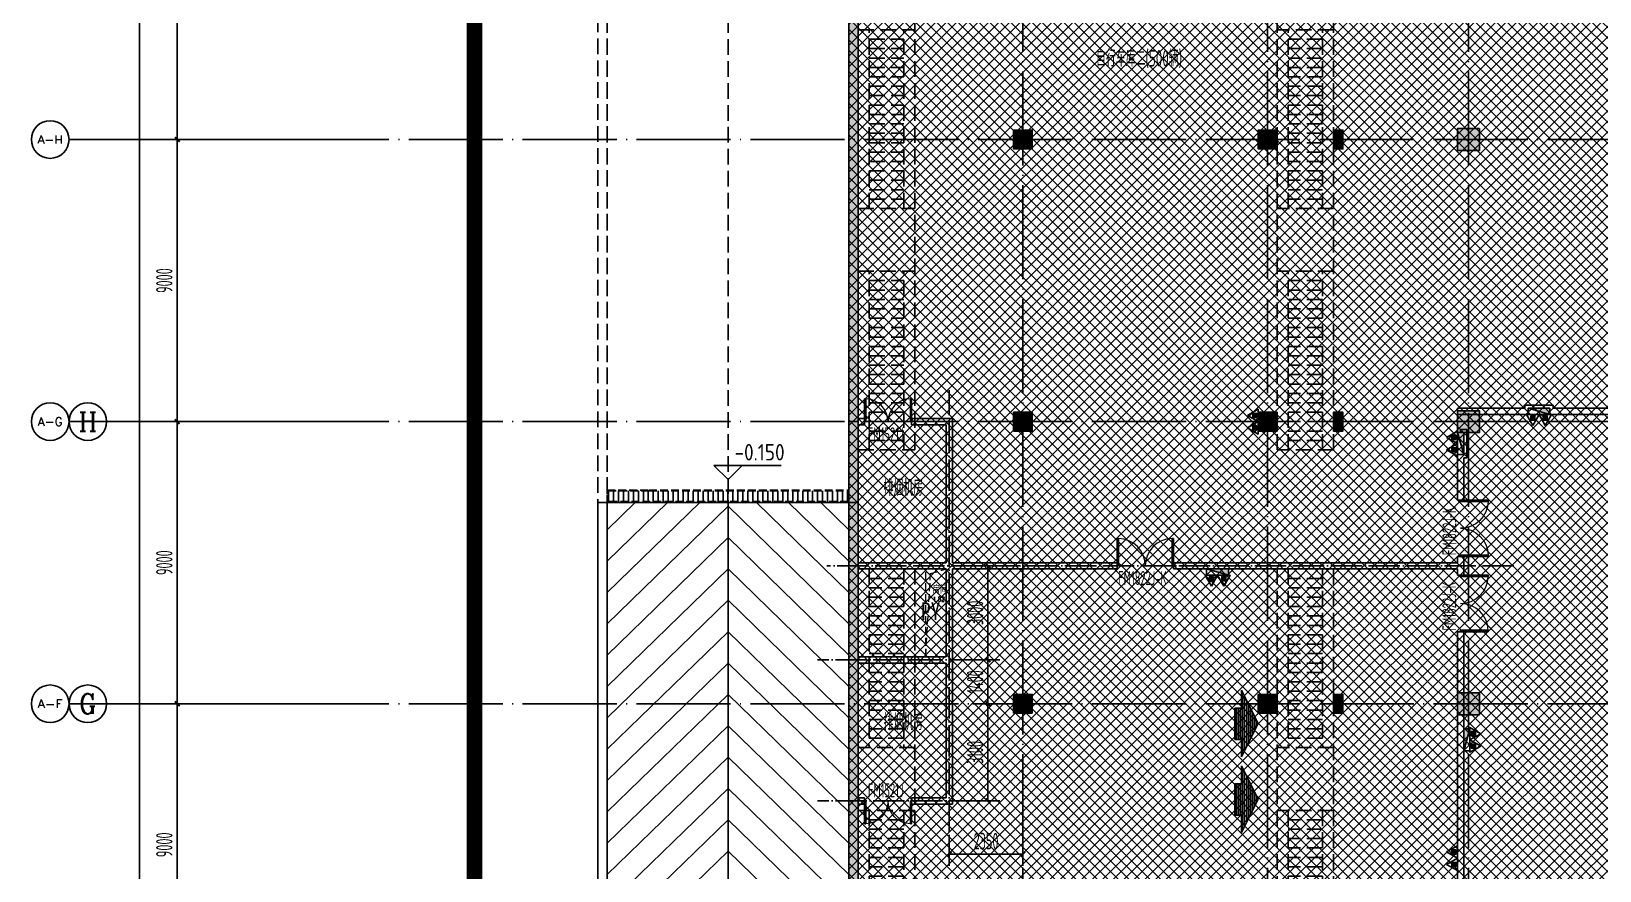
# Model space of a CAD drawing. Extents: x -473190 to 2138458, y -81875 to 2633646.
# Drawn here: x -103606 to -53614, y -3513 to 23262 of the extents above; entities that cross this region are included whole.
import ezdxf
from ezdxf.enums import TextEntityAlignment as Align

# ---------------------------------------------------------------- set-up
doc = ezdxf.new("R2010")
doc.units = 0
doc.header["$LTSCALE"] = 1000
for name, pattern in [('ACAD_ISO05W100', [34, 24, -3, 0.5, -3, 0.5, -3]), ('DASH', [0.35, 0.25, -0.1]), ('DOTE', [2.42, 2, -0.2, 0.02, -0.2])]:
    doc.linetypes.add(name, pattern=pattern)
for name, color, linetype in [('03小品', 2, 'Continuous'), ('A-COLUMN', 2, 'Continuous'), ('A-REDLINE', 1, 'ACAD_ISO05W100'), ('A-ROOM_NAME', 23, 'Continuous'), ('A-SPACE_SHAR', 4, 'Continuous'), ('A-STAIR', 3, 'Continuous'), ('A-WALL', 2, 'Continuous'), ('A-WINDOW', 4, 'Continuous'), ('AXIS', 3, 'Continuous'), ('AXIS_TEXT', 7, 'Continuous'), ('DIM_ELEV', 3, 'Continuous'), ('DIM_SYMB', 3, 'Continuous'), ('DOOR_FIRE', 4, 'Continuous'), ('DOOR_FIRE_TEXT', 7, 'Continuous'), ('DOTE', 1, 'DOTE'), ('PUB_DIM', 3, 'Continuous'), ('PUB_HATCH', 8, 'Continuous'), ('PUB_TEXT', 7, 'Continuous'), ('SPACE', 7, 'Continuous'), ('W-EQUIP_消火栓', 7, 'Continuous'), ('W-EQUIP_灭火器', 7, 'Continuous'), ('索引线', 252, 'Continuous'), ('雨棚投影', 147, 'Continuous')]:
    doc.layers.add(name, color=color, linetype=linetype)
doc.layers.add('HOLE', color=52, linetype='Continuous', lineweight=15)
doc.styles.add('8B2_01', font='simhei.ttf', dxfattribs={"width": 0.8})
doc.styles.add('8B2_02', font='tssdeng.shx', dxfattribs={"width": 0.6, "bigfont": 'TSSDCHN.shx'})
doc.styles.add('_TCH_AXIS', font='COMPLEX', dxfattribs={"bigfont": 'GBCBIG'})
doc.styles.add('_TCH_DIM_T3', font='tssdeng.shx', dxfattribs={"width": 0.564706, "bigfont": '@@@tssdchn.shx'})
doc.styles.add('_TCH_SPACE', font='SIMPLEX', dxfattribs={"height": 5, "bigfont": 'GBCBIG'})
doc.styles.add('_TCH_WINDOW', font='tssdeng.shx', dxfattribs={"width": 0.8, "height": 3.5, "bigfont": 'tssdchn.shx'})
doc.styles.add('COMPLEX', font='COMPLEX.shx', dxfattribs={"width": 0.65})
doc.styles.get("Standard").update_dxf_attribs({"font": 'gbenor.shx', "bigfont": 'gbcbig.shx'})
doc.dimstyles.new('_TCH_ARCH&&150', dxfattribs={"dimtxt": 525, "dimasz": 150, "dimexe": 375, "dimexo": 450, "dimgap": 150, "dimtad": 1, "dimdec": 0, "dimzin": 0, "dimdsep": 46, "dimtxsty": '_TCH_DIM_T3', "dimblk": 'ARCHTICK', "dimcen": 0.09, "dimclrt": 7, "dimazin": 2, "dimtfac": 1, "dimtdec": 0, "dimtix": 1, "dimtmove": 2, "dimatfit": 3, "dimfxl": 0, "dimtolj": 1, "dimtzin": 0, "dimarcsym": 0})

# ---------------------------------------------------------------- blocks, each defined once
blk = doc.blocks.new('坡道')
at = {"layer": '雨棚投影', "linetype": 'DASH', "lineweight": -3, "ltscale": 2}
for p, q in [((-153487, -490001), (-153487, -497701)), ((-138368, -493850), (-175993, -493851))]:
    blk.add_line(p, q, dxfattribs=at)
for points in [[(-138368, -490000), (-175993, -490001), (-175993, -497701), (-138368, -497700)], [(-138368, -498000), (-138368, -497701), (-175993, -497701), (-175993, -498000)]]:
    blk.add_lwpolyline(points, close=True, dxfattribs=at)
blk = doc.blocks.new('自行车坡道')
at = {"layer": 'A-STAIR'}
for p, q in [((-72448, -339871), (-67495, -339871)), ((-67495, -341671), (-67495, -339871)), ((-72119, -340221), (-67495, -340221)), ((-71995, -340353), (-71995, -340221)), ((-71695, -340638), (-71695, -340221)), ((-71395, -340993), (-71395, -340221)), ((-71095, -341321), (-71095, -340221)), ((-70795, -341321), (-70795, -340221)), ((-70495, -341321), (-70495, -340221)), ((-70195, -341321), (-70195, -340221)), ((-69895, -341321), (-69895, -340221)), ((-69595, -341321), (-69595, -340221)), ((-69295, -341321), (-69295, -340221)), ((-68995, -341321), (-68995, -340221)), ((-68695, -341321), (-68695, -340221)), ((-68395, -341321), (-68395, -340221)), ((-68095, -341321), (-68095, -340221)), ((-67795, -341321), (-67795, -340221)), ((-71095, -341321), (-67495, -341321)), ((-70759, -341671), (-67495, -341671))]:
    blk.add_line(p, q, dxfattribs=at)
at = {"layer": 'DIM_SYMB'}
blk.add_lwpolyline([(-72776, -339521), (-71718, -340648), (-71513, -340560), (-71768, -340902), (-71564, -340812), (-70507, -341939)], dxfattribs=at)
at = {"layer": '雨棚投影', "color": 252, "linetype": 'DASH', "lineweight": -3, "ltscale": 2}
for p, q in [((-96295, -339871), (-72448, -339871)), ((-96295, -341671), (-96295, -339871)), ((-90595, -341671), (-90595, -339871)), ((-88595, -341671), (-88595, -339871)), ((-82895, -341671), (-82895, -339871)), ((-80895, -341671), (-80895, -339871)), ((-75195, -341671), (-75195, -339871)), ((-73195, -341671), (-73195, -339871)), ((-96295, -340221), (-90595, -340221)), ((-95995, -341321), (-95995, -340221)), ((-95695, -341321), (-95695, -340221)), ((-95395, -341321), (-95395, -340221)), ((-95095, -341321), (-95095, -340221)), ((-94795, -341321), (-94795, -340221)), ((-94495, -341321), (-94495, -340221)), ((-94195, -341321), (-94195, -340221)), ((-93895, -341321), (-93895, -340221)), ((-93595, -341321), (-93595, -340221)), ((-93295, -341321), (-93295, -340221)), ((-92995, -341321), (-92995, -340221)), ((-92695, -341321), (-92695, -340221)), ((-92395, -341321), (-92395, -340221)), ((-92095, -341321), (-92095, -340221)), ((-91795, -341321), (-91795, -340221)), ((-91495, -341321), (-91495, -340221)), ((-91195, -341321), (-91195, -340221)), ((-90895, -341321), (-90895, -340221)), ((-88595, -340221), (-82895, -340221)), ((-88295, -341321), (-88295, -340221)), ((-87995, -341321), (-87995, -340221)), ((-87695, -341321), (-87695, -340221)), ((-87395, -341321), (-87395, -340221)), ((-87095, -341321), (-87095, -340221)), ((-86795, -341321), (-86795, -340221)), ((-86495, -341321), (-86495, -340221)), ((-86195, -341321), (-86195, -340221)), ((-85895, -341321), (-85895, -340221)), ((-85595, -341321), (-85595, -340221)), ((-85295, -341321), (-85295, -340221)), ((-84995, -341321), (-84995, -340221)), ((-84695, -341321), (-84695, -340221)), ((-84395, -341321), (-84395, -340221)), ((-84095, -341321), (-84095, -340221)), ((-83795, -341321), (-83795, -340221)), ((-83495, -341321), (-83495, -340221)), ((-83195, -341321), (-83195, -340221)), ((-80895, -340221), (-75195, -340221)), ((-80595, -341321), (-80595, -340221)), ((-80295, -341321), (-80295, -340221)), ((-79995, -341321), (-79995, -340221)), ((-79695, -341321), (-79695, -340221)), ((-79395, -341321), (-79395, -340221)), ((-79095, -341321), (-79095, -340221)), ((-78795, -341321), (-78795, -340221)), ((-78495, -341321), (-78495, -340221)), ((-78195, -341321), (-78195, -340221)), ((-77895, -341321), (-77895, -340221)), ((-77595, -341321), (-77595, -340221)), ((-77295, -341321), (-77295, -340221)), ((-76995, -341321), (-76995, -340221)), ((-76695, -341321), (-76695, -340221)), ((-76395, -341321), (-76395, -340221)), ((-76095, -341321), (-76095, -340221)), ((-75795, -341321), (-75795, -340221)), ((-75495, -341321), (-75495, -340221)), ((-73195, -340221), (-72119, -340221)), ((-72895, -341321), (-72895, -340221)), ((-72595, -341321), (-72595, -340221)), ((-72295, -341321), (-72295, -340221)), ((-71995, -341321), (-71995, -340353)), ((-71695, -341321), (-71695, -340869)), ((-96295, -341321), (-90595, -341321)), ((-88595, -341321), (-82895, -341321)), ((-80895, -341321), (-75195, -341321)), ((-73195, -341321), (-71095, -341321)), ((-71395, -341321), (-71395, -340993)), ((-96295, -341671), (-70759, -341671))]:
    blk.add_line(p, q, dxfattribs=at)
blk = doc.blocks.new('A$C145B3C7C')
h = blk.add_hatch()
h.set_pattern_fill('ANSI31', color=5, scale=40.96, angle=225, style=0)
h.set_pattern_definition([(270, (94758.614, 161679.747), (65.024, -2e-14), [])])
h.paths.add_polyline_path([(18106, -160297), (18316, -160297), (18316, -160846), (18849, -159788), (18316, -158722), (18316, -159294), (18106, -159294)])
h = blk.add_hatch()
h.set_pattern_fill('ANSI31', color=5, scale=40.96, angle=225, style=0)
h.set_pattern_definition([(270, (94758.614, 163769.7), (65.024, -2e-14), [])])
h.paths.add_polyline_path([(18106, -162709), (18316, -162709), (18316, -163258), (18849, -162200), (18316, -161134), (18316, -161706), (18106, -161706)])
at = {"color": 2}
for p, q in [((18316, -158722), (18316, -159294)), ((18849, -159788), (18316, -158722)), ((18106, -159294), (18106, -160297)), ((18316, -159294), (18106, -159294)), ((18316, -160846), (18849, -159788)), ((18106, -160297), (18316, -160297)), ((18316, -160297), (18316, -160846)), ((18316, -161134), (18316, -161706)), ((18849, -162200), (18316, -161134)), ((18316, -161706), (18106, -161706)), ((18106, -161706), (18106, -162709)), ((18316, -163258), (18849, -162200)), ((18106, -162709), (18316, -162709)), ((18316, -162709), (18316, -163258))]:
    blk.add_line(p, q, dxfattribs=at)
blk = doc.blocks.new('_AXISO')
blk.add_circle((0, 0), 0.5)
at = {"layer": 'AXIS_TEXT', "style": 'COMPLEX', "width": 1.041667}
blk.add_attdef('A', text='', height=0.56, dxfattribs=at).set_placement((-0.25, -0.28), (0.25, -0.28), align=Align.FIT)
blk = doc.blocks.new('_ArchTick')
at = {"color": 0, "linetype": 'ByBlock', "const_width": 0.4}
blk.add_lwpolyline([(-0.5, -0.5), (0.5, 0.5)], dxfattribs=at)
blk = doc.blocks.new('*D5322')
at = {"layer": 'AXIS', "color": 0, "lineweight": -2, "transparency": 16777216}
for p, q in [((-298298, -3257), (-303173, -3257)), ((-302798, -204257), (-302798, -3257)), ((-298298, -204257), (-303173, -204257))]:
    blk.add_line(p, q, dxfattribs=at)
at = {"layer": 'Defpoints', "color": 0, "transparency": 16777216}
for p in [(-302798, -3257), (-297848, -3257), (-297848, -204257)]:
    blk.add_point(p, dxfattribs=at)
at = {"layer": 'AXIS', "color": 0, "lineweight": -2, "transparency": 16777216, "xscale": 150, "yscale": 150, "zscale": 150}
for p, rotation in [((-302798, -3257), 90), ((-302798, -204257), 270)]:
    blk.add_blockref('_ArchTick', p, dxfattribs=dict(at, rotation=rotation))
at = {"layer": 'AXIS', "color": 7, "transparency": 16777216, "insert": (-303211, -103757), "char_height": 525, "attachment_point": 5, "rotation": 90, "style": '_TCH_DIM_T3'}
blk.add_mtext('\\A1;201000', dxfattribs=at)
blk = doc.blocks.new('*D5328')
at = {"layer": 'AXIS', "color": 0, "lineweight": -2, "transparency": 16777216}
for p, q in [((-298298, -156257), (-301973, -156257)), ((-301598, -165257), (-301598, -156257)), ((-298298, -165257), (-301973, -165257))]:
    blk.add_line(p, q, dxfattribs=at)
at = {"layer": 'Defpoints', "color": 0, "transparency": 16777216}
for p in [(-301598, -156257), (-297848, -156257), (-297848, -165257)]:
    blk.add_point(p, dxfattribs=at)
at = {"layer": 'AXIS', "color": 0, "lineweight": -2, "transparency": 16777216, "xscale": 150, "yscale": 150, "zscale": 150}
for p, rotation in [((-301598, -156257), 90), ((-301598, -165257), 270)]:
    blk.add_blockref('_ArchTick', p, dxfattribs=dict(at, rotation=rotation))
at = {"layer": 'AXIS', "color": 7, "transparency": 16777216, "insert": (-302011, -160757), "char_height": 525, "attachment_point": 5, "rotation": 90, "style": '_TCH_DIM_T3'}
blk.add_mtext('\\A1;9000', dxfattribs=at)
blk = doc.blocks.new('*D5329')
at = {"layer": 'AXIS', "color": 0, "lineweight": -2, "transparency": 16777216}
for p, q in [((-298298, -147257), (-301973, -147257)), ((-301598, -156257), (-301598, -147257)), ((-298298, -156257), (-301973, -156257))]:
    blk.add_line(p, q, dxfattribs=at)
at = {"layer": 'Defpoints', "color": 0, "transparency": 16777216}
for p in [(-301598, -147257), (-297848, -147257), (-297848, -156257)]:
    blk.add_point(p, dxfattribs=at)
at = {"layer": 'AXIS', "color": 0, "lineweight": -2, "transparency": 16777216, "xscale": 150, "yscale": 150, "zscale": 150}
for p, rotation in [((-301598, -147257), 90), ((-301598, -156257), 270)]:
    blk.add_blockref('_ArchTick', p, dxfattribs=dict(at, rotation=rotation))
at = {"layer": 'AXIS', "color": 7, "transparency": 16777216, "insert": (-302011, -151757), "char_height": 525, "attachment_point": 5, "rotation": 90, "style": '_TCH_DIM_T3'}
blk.add_mtext('\\A1;9000', dxfattribs=at)
blk = doc.blocks.new('*D5330')
at = {"layer": 'AXIS', "color": 0, "lineweight": -2, "transparency": 16777216}
for p, q in [((-298298, -138257), (-301973, -138257)), ((-301598, -147257), (-301598, -138257)), ((-298298, -147257), (-301973, -147257))]:
    blk.add_line(p, q, dxfattribs=at)
at = {"layer": 'Defpoints', "color": 0, "transparency": 16777216}
for p in [(-301598, -138257), (-297848, -138257), (-297848, -147257)]:
    blk.add_point(p, dxfattribs=at)
at = {"layer": 'AXIS', "color": 0, "lineweight": -2, "transparency": 16777216, "xscale": 150, "yscale": 150, "zscale": 150}
for p, rotation in [((-301598, -138257), 90), ((-301598, -147257), 270)]:
    blk.add_blockref('_ArchTick', p, dxfattribs=dict(at, rotation=rotation))
at = {"layer": 'AXIS', "color": 7, "transparency": 16777216, "insert": (-302011, -142757), "char_height": 525, "attachment_point": 5, "rotation": 90, "style": '_TCH_DIM_T3'}
blk.add_mtext('\\A1;9000', dxfattribs=at)
blk = doc.blocks.new('*D5331')
at = {"layer": 'AXIS', "color": 0, "lineweight": -2, "transparency": 16777216}
for p, q in [((-298298, -129257), (-301973, -129257)), ((-301598, -138257), (-301598, -129257)), ((-298298, -138257), (-301973, -138257))]:
    blk.add_line(p, q, dxfattribs=at)
at = {"layer": 'Defpoints', "color": 0, "transparency": 16777216}
for p in [(-301598, -129257), (-297848, -129257), (-297848, -138257)]:
    blk.add_point(p, dxfattribs=at)
at = {"layer": 'AXIS', "color": 0, "lineweight": -2, "transparency": 16777216, "xscale": 150, "yscale": 150, "zscale": 150}
for p, rotation in [((-301598, -129257), 90), ((-301598, -138257), 270)]:
    blk.add_blockref('_ArchTick', p, dxfattribs=dict(at, rotation=rotation))
at = {"layer": 'AXIS', "color": 7, "transparency": 16777216, "insert": (-302011, -133757), "char_height": 525, "attachment_point": 5, "rotation": 90, "style": '_TCH_DIM_T3'}
blk.add_mtext('\\A1;9000', dxfattribs=at)
blk = doc.blocks.new('*D5409')
at = {"layer": 'AXIS', "color": 0, "lineweight": -2, "transparency": 16777216}
for p, q in [((-298298, 4193), (-303173, 4193)), ((-302798, -204257), (-302798, 4193)), ((-298298, -204257), (-303173, -204257))]:
    blk.add_line(p, q, dxfattribs=at)
at = {"layer": 'Defpoints', "color": 0, "transparency": 16777216}
for p in [(-302798, 4193), (-297848, 4193), (-297848, -204257)]:
    blk.add_point(p, dxfattribs=at)
at = {"layer": 'AXIS', "color": 0, "lineweight": -2, "transparency": 16777216, "xscale": 150, "yscale": 150, "zscale": 150}
for p, rotation in [((-302798, 4193), 90), ((-302798, -204257), 270)]:
    blk.add_blockref('_ArchTick', p, dxfattribs=dict(at, rotation=rotation))
at = {"layer": 'AXIS', "color": 7, "transparency": 16777216, "insert": (-303211, -100032), "char_height": 525, "attachment_point": 5, "rotation": 90, "style": '_TCH_DIM_T3'}
blk.add_mtext('\\A1;208450', dxfattribs=at)
blk = doc.blocks.new('*D5415')
at = {"layer": 'AXIS', "color": 0, "lineweight": -2, "transparency": 16777216}
for p, q in [((-298298, -156257), (-301973, -156257)), ((-301598, -165257), (-301598, -156257)), ((-298298, -165257), (-301973, -165257))]:
    blk.add_line(p, q, dxfattribs=at)
at = {"layer": 'Defpoints', "color": 0, "transparency": 16777216}
for p in [(-301598, -156257), (-297848, -156257), (-297848, -165257)]:
    blk.add_point(p, dxfattribs=at)
at = {"layer": 'AXIS', "color": 0, "lineweight": -2, "transparency": 16777216, "xscale": 150, "yscale": 150, "zscale": 150}
for p, rotation in [((-301598, -156257), 90), ((-301598, -165257), 270)]:
    blk.add_blockref('_ArchTick', p, dxfattribs=dict(at, rotation=rotation))
at = {"layer": 'AXIS', "color": 7, "transparency": 16777216, "insert": (-302011, -160757), "char_height": 525, "attachment_point": 5, "rotation": 90, "style": '_TCH_DIM_T3'}
blk.add_mtext('\\A1;9000', dxfattribs=at)
blk = doc.blocks.new('*D5416')
at = {"layer": 'AXIS', "color": 0, "lineweight": -2, "transparency": 16777216}
for p, q in [((-298298, -147257), (-301973, -147257)), ((-301598, -156257), (-301598, -147257)), ((-298298, -156257), (-301973, -156257))]:
    blk.add_line(p, q, dxfattribs=at)
at = {"layer": 'Defpoints', "color": 0, "transparency": 16777216}
for p in [(-301598, -147257), (-297848, -147257), (-297848, -156257)]:
    blk.add_point(p, dxfattribs=at)
at = {"layer": 'AXIS', "color": 0, "lineweight": -2, "transparency": 16777216, "xscale": 150, "yscale": 150, "zscale": 150}
for p, rotation in [((-301598, -147257), 90), ((-301598, -156257), 270)]:
    blk.add_blockref('_ArchTick', p, dxfattribs=dict(at, rotation=rotation))
at = {"layer": 'AXIS', "color": 7, "transparency": 16777216, "insert": (-302011, -151757), "char_height": 525, "attachment_point": 5, "rotation": 90, "style": '_TCH_DIM_T3'}
blk.add_mtext('\\A1;9000', dxfattribs=at)
blk = doc.blocks.new('*D5417')
at = {"layer": 'AXIS', "color": 0, "lineweight": -2, "transparency": 16777216}
for p, q in [((-298298, -138257), (-301973, -138257)), ((-301598, -147257), (-301598, -138257)), ((-298298, -147257), (-301973, -147257))]:
    blk.add_line(p, q, dxfattribs=at)
at = {"layer": 'Defpoints', "color": 0, "transparency": 16777216}
for p in [(-301598, -138257), (-297848, -138257), (-297848, -147257)]:
    blk.add_point(p, dxfattribs=at)
at = {"layer": 'AXIS', "color": 0, "lineweight": -2, "transparency": 16777216, "xscale": 150, "yscale": 150, "zscale": 150}
for p, rotation in [((-301598, -138257), 90), ((-301598, -147257), 270)]:
    blk.add_blockref('_ArchTick', p, dxfattribs=dict(at, rotation=rotation))
at = {"layer": 'AXIS', "color": 7, "transparency": 16777216, "insert": (-302011, -142757), "char_height": 525, "attachment_point": 5, "rotation": 90, "style": '_TCH_DIM_T3'}
blk.add_mtext('\\A1;9000', dxfattribs=at)
blk = doc.blocks.new('*D5418')
at = {"layer": 'AXIS', "color": 0, "lineweight": -2, "transparency": 16777216}
for p, q in [((-298298, -129257), (-301973, -129257)), ((-301598, -138257), (-301598, -129257)), ((-298298, -138257), (-301973, -138257))]:
    blk.add_line(p, q, dxfattribs=at)
at = {"layer": 'Defpoints', "color": 0, "transparency": 16777216}
for p in [(-301598, -129257), (-297848, -129257), (-297848, -138257)]:
    blk.add_point(p, dxfattribs=at)
at = {"layer": 'AXIS', "color": 0, "lineweight": -2, "transparency": 16777216, "xscale": 150, "yscale": 150, "zscale": 150}
for p, rotation in [((-301598, -129257), 90), ((-301598, -138257), 270)]:
    blk.add_blockref('_ArchTick', p, dxfattribs=dict(at, rotation=rotation))
at = {"layer": 'AXIS', "color": 7, "transparency": 16777216, "insert": (-302011, -133757), "char_height": 525, "attachment_point": 5, "rotation": 90, "style": '_TCH_DIM_T3'}
blk.add_mtext('\\A1;9000', dxfattribs=at)
blk = doc.blocks.new('A$C75877A84')
at = {"layer": 'PUB_DIM'}
for points in [[(-264740, -137957), (-264440, -137957), (-264440, -138557), (-264740, -138557)], [(-264740, -146957), (-264440, -146957), (-264440, -147557), (-264740, -147557)], [(-264740, -155957), (-264440, -155957), (-264440, -156557), (-264740, -156557)]]:
    blk.add_lwpolyline(points, close=True, dxfattribs=at)
blk = doc.blocks.new('*D5482')
at = {"layer": 'Defpoints', "color": 0, "transparency": 16777216}
for p in [(-19023, -134900), (-18089, -134900), (-19023, -137900)]:
    blk.add_point(p, dxfattribs=at)
at = {"layer": 'PUB_DIM', "color": 0, "lineweight": -2, "transparency": 16777216}
for p, q in [((-18573, -134900), (-17714, -134900)), ((-18089, -137900), (-18089, -134900)), ((-18573, -137900), (-17714, -137900))]:
    blk.add_line(p, q, dxfattribs=at)
at = {"layer": 'PUB_DIM', "color": 0, "lineweight": -2, "transparency": 16777216, "xscale": 150, "yscale": 150, "zscale": 150}
for p, rotation in [((-18089, -134900), 90), ((-18089, -137900), 270)]:
    blk.add_blockref('_ArchTick', p, dxfattribs=dict(at, rotation=rotation))
at = {"layer": 'PUB_DIM', "color": 7, "transparency": 16777216, "insert": (-18501, -136400), "char_height": 525, "attachment_point": 5, "rotation": 90, "style": '_TCH_DIM_T3'}
blk.add_mtext('\\A1;3000', dxfattribs=at)
blk = doc.blocks.new('*D5483')
at = {"layer": 'Defpoints', "color": 0, "transparency": 16777216}
for p in [(-19023, -137900), (-18089, -137900), (-19023, -139300)]:
    blk.add_point(p, dxfattribs=at)
at = {"layer": 'PUB_DIM', "color": 0, "lineweight": -2, "transparency": 16777216}
for p, q in [((-18573, -137900), (-17714, -137900)), ((-18089, -139300), (-18089, -137900)), ((-18573, -139300), (-17714, -139300))]:
    blk.add_line(p, q, dxfattribs=at)
at = {"layer": 'PUB_DIM', "color": 0, "lineweight": -2, "transparency": 16777216, "xscale": 150, "yscale": 150, "zscale": 150}
for p, rotation in [((-18089, -137900), 90), ((-18089, -139300), 270)]:
    blk.add_blockref('_ArchTick', p, dxfattribs=dict(at, rotation=rotation))
at = {"layer": 'PUB_DIM', "color": 7, "transparency": 16777216, "insert": (-18501, -138600), "char_height": 525, "attachment_point": 5, "rotation": 90, "style": '_TCH_DIM_T3'}
blk.add_mtext('\\A1;1400', dxfattribs=at)
blk = doc.blocks.new('*D5484')
at = {"layer": 'Defpoints', "color": 0, "transparency": 16777216}
for p in [(-19023, -139300), (-18089, -139300), (-19023, -142400)]:
    blk.add_point(p, dxfattribs=at)
at = {"layer": 'PUB_DIM', "color": 0, "lineweight": -2, "transparency": 16777216}
for p, q in [((-18573, -139300), (-17714, -139300)), ((-18089, -142400), (-18089, -139300)), ((-18573, -142400), (-17714, -142400))]:
    blk.add_line(p, q, dxfattribs=at)
at = {"layer": 'PUB_DIM', "color": 0, "lineweight": -2, "transparency": 16777216, "xscale": 150, "yscale": 150, "zscale": 150}
for p, rotation in [((-18089, -139300), 90), ((-18089, -142400), 270)]:
    blk.add_blockref('_ArchTick', p, dxfattribs=dict(at, rotation=rotation))
at = {"layer": 'PUB_DIM', "color": 7, "transparency": 16777216, "insert": (-18501, -140850), "char_height": 525, "attachment_point": 5, "rotation": 90, "style": '_TCH_DIM_T3'}
blk.add_mtext('\\A1;3100', dxfattribs=at)
blk = doc.blocks.new('*D5485')
at = {"layer": 'Defpoints', "color": 0, "transparency": 16777216}
for p in [(-19325, -143028), (-16975, -143028), (-16975, -144093)]:
    blk.add_point(p, dxfattribs=at)
at = {"layer": 'PUB_DIM', "color": 0, "lineweight": -2, "transparency": 16777216}
for p, q in [((-19325, -143478), (-19325, -144468)), ((-16975, -143478), (-16975, -144468)), ((-19325, -144093), (-16975, -144093))]:
    blk.add_line(p, q, dxfattribs=at)
at = {"layer": 'PUB_DIM', "color": 0, "lineweight": -2, "transparency": 16777216, "xscale": 150, "yscale": 150, "zscale": 150, "rotation": 180}
blk.add_blockref('_ArchTick', (-19325, -144093), dxfattribs=at)
at = {"layer": 'PUB_DIM', "color": 0, "lineweight": -2, "transparency": 16777216, "xscale": 150, "yscale": 150, "zscale": 150}
blk.add_blockref('_ArchTick', (-16975, -144093), dxfattribs=at)
at = {"layer": 'PUB_DIM', "color": 7, "transparency": 16777216, "insert": (-18150, -143681), "char_height": 525, "attachment_point": 5, "style": '_TCH_DIM_T3'}
blk.add_mtext('\\A1;2350', dxfattribs=at)
blk = doc.blocks.new('A$C24876B27')
at = {"layer": 'A-SPACE_SHAR'}
for p, q in [((0.412, 17.195), (-7.112, 4.081)), ((0.672, 17.045), (-6.852, 3.931)), ((7.611, 13.064), (0.412, 17.195)), ((-3.513, 2.015), (4.011, 15.129)), ((7.351, 13.213), (-0.173, 0.1)), ((7.611, 13.064), (0.087, -0.05)), ((-7.112, 4.081), (0.087, -0.05))]:
    blk.add_line(p, q, dxfattribs=at)
for points in [[(0.239, 16.292), (1.446, 16.601)], [(-0.258, 15.424), (2.336, 16.09)], [(-0.756, 14.557), (3.227, 15.579)], [(-1.254, 13.689), (3.952, 15.026), (5.425, 9.858)], [(4.796, 14.679), (5.923, 10.725)], [(-1.751, 12.822), (3.454, 14.159), (4.927, 8.99)], [(5.686, 14.168), (6.42, 11.592)], [(6.577, 13.657), (6.918, 12.46)], [(-2.249, 11.955), (2.957, 13.291), (4.43, 8.123)], [(-2.747, 11.087), (2.459, 12.424), (3.932, 7.255)], [(-3.244, 10.22), (1.961, 11.557), (3.435, 6.388)], [(-3.742, 9.353), (1.464, 10.689), (2.937, 5.521)], [(-4.24, 8.485), (0.966, 9.822), (2.439, 4.653)], [(-4.737, 7.618), (0.468, 8.955), (1.942, 3.786)], [(-5.235, 6.75), (-0.029, 8.087), (1.444, 2.918)], [(-5.733, 5.883), (-0.527, 7.22), (0.946, 2.051)], [(-6.23, 5.016), (-1.025, 6.352), (0.449, 1.184)], [(-6.728, 4.148), (-1.522, 5.485), (-0.049, 0.316)], [(-6.202, 3.558), (-2.02, 4.618), (-0.824, 0.473)], [(-5.334, 3.061), (-2.518, 3.75), (-1.691, 0.97)], [(-4.467, 2.563), (-3.015, 2.883), (-2.559, 1.468)]]:
    blk.add_lwpolyline(points, dxfattribs=at)
blk = doc.blocks.new('$TwtSys$00000434')
for p, q in [((-0.5, 0.5), (-0.5, -0.5)), ((-0.5, -0.5), (0.5, 0.5)), ((0.5, 0.5), (-0.5, 0.5)), ((0.5, -0.5), (0.5, 0.5)), ((-0.5, -0.5), (0.5, -0.5))]:
    blk.add_line(p, q)
blk.add_solid([(0.5, -0.5), (0.5, 0.5), (-0.5, -0.5)])
blk = doc.blocks.new('$TwtSys$00000546')
h = blk.add_hatch()
h.set_pattern_fill('ANSI31', color=256, scale=200, style=0)
h.set_pattern_definition([(45, (-38543.802, -6670.83), (-17.67767, 17.67767), [])])
h.paths.add_polyline_path([(-65, 174), (65, 174), (65, 44), (-65, 44)])
for points in [[(0, 344), (-198, 0), (198, 0)], [(-65, 174), (65, 174), (65, 44), (-65, 44)]]:
    blk.add_lwpolyline(points, close=True)
blk = doc.blocks.new('_FZH')
blk.add_lwpolyline([(-0.5, -0.5), (0.5, -0.5), (0.5, 0.5), (-0.5, 0.5)], close=True)
at = {"layer": 'PUB_HATCH'}
blk.add_solid([(-0.5, -0.5), (0.5, -0.5), (-0.5, 0.5), (0.5, 0.5)], dxfattribs=at)
blk = doc.blocks.new('zzzzzzzzzzzzzzzz')
at = {"layer": 'PUB_HATCH'}
for points in [[(-95459, -287560), (-95459, -319260), (-95159, -319260), (-95159, -287560)], [(-95459, -319260), (-95459, -326860), (-95159, -326860), (-95159, -319260)], [(-95459, -326860), (-95459, -331360), (-95159, -331360), (-95159, -326860)], [(-95459, -336960), (-95159, -336960), (-95159, -331360), (-95459, -331360)]]:
    blk.add_hatch(color=256, dxfattribs=at).paths.add_polyline_path(points)
at = {"layer": 'A-WALL'}
for p, q in [((-95459, -287560), (-95459, -319260)), ((-95159, -287560), (-95159, -319260)), ((-95459, -319260), (-95459, -326860)), ((-95159, -319260), (-95459, -319260)), ((-95159, -319260), (-95159, -326860)), ((-95459, -326860), (-95459, -331360)), ((-95159, -326860), (-95459, -326860)), ((-95159, -326860), (-95159, -331360)), ((-95459, -331360), (-95459, -336960)), ((-95159, -331360), (-95459, -331360)), ((-95159, -331360), (-95159, -336960))]:
    blk.add_line(p, q, dxfattribs=at)
at = {"layer": 'A-COLUMN', "rotation": 90}
for p, xscale, yscale, zscale in [((-75709, -310260), 700, 700, 700), ((-89909, -310260), 600, 600, 600), ((-82109, -310260), 600, 600, 600), ((-79859, -310260), 600, 299.9999999997526, 299.9999999997526), ((-75709, -319260), 700, 700, 700), ((-89909, -319260), 600, 600, 600), ((-82109, -319260), 600, 600, 600), ((-79859, -319260), 600, 299.9999999997526, 299.9999999997526), ((-75709, -328260), 700, 700, 700), ((-89909, -328260), 600, 600, 600), ((-82109, -328260), 600, 600, 600), ((-79859, -328260), 600, 299.9999999997526, 299.9999999997526)]:
    blk.add_blockref('_FZH', p, dxfattribs=dict(at, xscale=xscale, yscale=yscale, zscale=zscale))
blk = doc.blocks.new('A$C11751E51')
at = {"layer": 'HOLE', "linetype": 'DASH'}
blk.add_lwpolyline([(-141731.5, -21947.6), (-141081.5, -21947.6), (-141081.5, -24747.6), (-141731.5, -24747.6)], close=True, dxfattribs=at)
blk.add_lwpolyline([(-141731.5, -24747.6), (-141575.4, -22096.3), (-141081.5, -21947.6)], dxfattribs=at)
at = {"layer": 'SPACE', "style": '_TCH_SPACE'}
blk.add_text('房间', height=241.13, dxfattribs=at).set_placement((-141511.8, -22732.7))
at = {"layer": 'SPACE', "style": '_TCH_SPACE', "width": 0.705882}
blk.add_text('1.82', height=148.75, dxfattribs=at).set_placement((-141508.8, -22982))
blk = doc.blocks.new('ADFASDF')
h = blk.add_hatch()
h.set_pattern_fill('ANSI37', color=8, scale=150)
h.set_pattern_definition([(45, (0, 0), (-168.3798, 168.3798), []), (135, (0, 0), (-168.3798, -168.3798), [])])
h.paths.add_polyline_path([(521397, 239186), (521397, 224886), (539697, 224886), (539697, 169261), (524947, 169261), (524947, 171211), (527822, 171211), (527922, 176611), (501318, 176611), (501125, 109884), (530547, 109887), (530547, 107449), (538188, 100503), (536147, 98236), (540086, 94690), (517812, 69953), (517812, 59790), (482108, 20136), (405247, 20136), (405247, 26086), (391997, 40436), (391997, 64736), (399997, 64738), (399997, 239186), (409022, 239186)])
blk.add_lwpolyline([(501318, 176611), (501125, 109884), (530547, 109887), (530547, 107449), (538188, 100503), (536147, 98236), (540086, 94690), (517812, 69953), (517812, 59790), (482108, 20136), (405247, 20136), (405247, 26086), (391997, 40436), (391997, 64736), (399997, 64738), (399997, 239186)])
blk = doc.blocks.new('$DorLib2D$00000002')
for p, q in [((-0.5, 0), (-0.5, 0.4875)), ((-0.475, 0.4875), (-0.5, 0.4875)), ((-0.475, 0), (-0.475, 0.4875)), ((0.475, 0), (0.475, 0.4875)), ((0.475, 0.4875), (0.5, 0.4875)), ((0.5, 0), (0.5, 0.4875)), ((-0.5, 0), (-0.475, 0)), ((0.5, 0), (0.475, 0))]:
    blk.add_line(p, q)
at = {"lineweight": 13}
for centre, start, end in [((-0.4875, 0), 0, 88.53072), ((0.4875, 0), 91.46928, 180)]:
    blk.add_arc(centre, 0.4875, start, end, dxfattribs=at)
blk = doc.blocks.new('A$C4F5A101F')
at = {"layer": 'AXIS'}
for p, q in [((-297848.4, -138257.4), (-305048.4, -138257.4)), ((-297848.4, -147257.4), (-305048.4, -147257.4)), ((-297848.4, -147257.4), (-303848.4, -147257.4)), ((-297848.4, -156257.4), (-305048.4, -156257.4)), ((-297848.4, -156257.4), (-303848.4, -156257.4))]:
    blk.add_line(p, q, dxfattribs=at)
at = {"layer": 'DOTE', "color": 127, "linetype": 'DOTE', "ltscale": 1.5}
for p, q in [((-279889.7, 16373.7), (-279889.7, -213765.2)), ((-274639.7, 16373.7), (-274639.7, -213765.2)), ((-266839.7, 16373.7), (-266839.7, -213765.2)), ((-260439.7, 16373.7), (-260439.7, -213765.2))]:
    blk.add_line(p, q, dxfattribs=at)
at = {"layer": 'DOTE', "color": 16, "linetype": 'DOTE', "ltscale": 1.5}
for p, q in [((-297848.4, -138257.4), (-39660.8, -138257.4)), ((-297848.4, -147257.4), (-39660.8, -147257.4)), ((-297848.4, -156257.4), (-173939.7, -156257.4))]:
    blk.add_line(p, q, dxfattribs=at)
at = {"layer": 'AXIS'}
ref = blk.add_blockref('_AXISO', (-305648.4, -138257.4), dxfattribs=dict(at, xscale=1200, yscale=1200, zscale=1200))
ref.add_attrib('A', 'A-H', dxfattribs={"layer": 'AXIS_TEXT', "height": 251.23, "style": '_TCH_AXIS'}).set_placement((-306049.1, -138383), (-305247.6, -138383), align=Align.FIT)
ref = blk.add_blockref('_AXISO', (-305648.4, -147257.4), dxfattribs=dict(at, xscale=1200, yscale=1200, zscale=1200))
ref.add_attrib('A', 'A-G', dxfattribs={"layer": 'AXIS_TEXT', "height": 258.24, "style": '_TCH_AXIS'}).set_placement((-306048, -147386.5), (-305248.7, -147386.5), align=Align.FIT)
ref = blk.add_blockref('_AXISO', (-304448.4, -147257.4), dxfattribs=dict(at, xscale=1200, yscale=1200, zscale=1200))
ref.add_attrib('A', 'H', dxfattribs={"layer": 'AXIS_TEXT', "height": 608.3, "style": '_TCH_AXIS'}).set_placement((-304738, -147561.5), (-304158.7, -147561.5), align=Align.FIT)
ref = blk.add_blockref('_AXISO', (-305648.4, -156257.4), dxfattribs=dict(at, xscale=1200, yscale=1200, zscale=1200))
ref.add_attrib('A', 'A-F', dxfattribs={"layer": 'AXIS_TEXT', "height": 265.63, "style": '_TCH_AXIS'}).set_placement((-306046.8, -156390.2), (-305249.9, -156390.2), align=Align.FIT)
ref = blk.add_blockref('_AXISO', (-304448.4, -156257.4), dxfattribs=dict(at, xscale=1200, yscale=1200, zscale=1200))
ref.add_attrib('A', 'G', dxfattribs={"layer": 'AXIS_TEXT', "height": 637.8, "style": '_TCH_AXIS'}).set_placement((-304721.7, -156576.3), (-304175, -156576.3), align=Align.FIT)
for p1, p2, distance, picture, middle in [((-297848.4, -204257.4), (-297848.4, 4192.6), 4950, '*D5409', (-303210.9, -100032.4)), ((-297848.4, -204257.4), (-297848.4, -3257.4), 4950, '*D5322', (-303210.9, -103757.4)), ((-297848.4, -138257.4), (-297848.4, -129257.4), 3750, '*D5331', (-302010.9, -133757.4)), ((-297848.4, -138257.4), (-297848.4, -129257.4), 3750, '*D5418', (-302010.9, -133757.4)), ((-297848.4, -147257.4), (-297848.4, -138257.4), 3750, '*D5330', (-302010.9, -142757.4)), ((-297848.4, -147257.4), (-297848.4, -138257.4), 3750, '*D5417', (-302010.9, -142757.4)), ((-297848.4, -156257.4), (-297848.4, -147257.4), 3750, '*D5329', (-302010.9, -151757.4)), ((-297848.4, -156257.4), (-297848.4, -147257.4), 3750, '*D5416', (-302010.9, -151757.4)), ((-297848.4, -165257.4), (-297848.4, -156257.4), 3750, '*D5328', (-302010.9, -160757.4)), ((-297848.4, -165257.4), (-297848.4, -156257.4), 3750, '*D5415', (-302010.9, -160757.4))]:
    dim = blk.add_aligned_dim(p1=p1, p2=p2, distance=distance, dimstyle='_TCH_ARCH&&150', dxfattribs=at)
    dim.commit()
    dim.dimension.update_dxf_attribs({"geometry": picture, "text_midpoint": middle})
blk = doc.blocks.new('A$C2B5B1B2C')
at = {"layer": 'DOTE', "linetype": 'DOTE', "ltscale": 0.5}
for p, q in [((-19325, -143400), (-19325, -129300)), ((-1325, -134900), (-23225, -134900)), ((-18325, -137900), (-23525, -137900)), ((-18325, -142400), (-23525, -142400))]:
    blk.add_line(p, q, dxfattribs=at)
at = {"layer": 'PUB_DIM'}
for p1, p2, distance, picture, middle in [((-19022.5, -137900), (-19022.5, -134900), -933.9, '*D5482', (-18501.1, -136400)), ((-19022.5, -139300), (-19022.5, -137900), -933.9, '*D5483', (-18501.1, -138600)), ((-19022.5, -142400), (-19022.5, -139300), -933.9, '*D5484', (-18501.1, -140850)), ((-19325, -143028.3), (-16975, -143028.3), -1065, '*D5485', (-18150, -143680.8))]:
    dim = blk.add_aligned_dim(p1=p1, p2=p2, distance=distance, dimstyle='_TCH_ARCH&&150', dxfattribs=at)
    dim.commit()
    dim.dimension.update_dxf_attribs({"geometry": picture, "text_midpoint": middle})

msp = doc.modelspace()

# ---------------------------------------------------------------- hatches: boundary and pattern name
at = {"layer": '03小品', "linetype": 'DASH'}
h = msp.add_hatch(dxfattribs=at)
h.set_pattern_fill('ANSI31', color=8, scale=100, angle=585, style=0)
h.set_pattern_definition([(270, (-3170515.79, -758516.34), (158.75, -1e-13), [])])
h.paths.add_polyline_path([(-77577.8, 8259.6), (-77577.8, 8599.6), (-85217.8, 8599.6), (-85217.8, 8259.6)])
at = {"layer": 'PUB_HATCH'}
for points in [[(-77247.7, 42510.6), (-77547.7, 42510.6), (-77547.7, 10810.6), (-77247.7, 10810.6)], [(-77247.7, 10810.6), (-77547.7, 10810.6), (-77547.7, 3210.6), (-77247.7, 3210.6)], [(-77247.7, 3210.6), (-77547.7, 3210.6), (-77547.7, -1289.4), (-77247.7, -1289.4)], [(-77247.7, -1289.4), (-77547.7, -1289.4), (-77547.7, -7189.4), (-77247.7, -7189.4)]]:
    msp.add_hatch(color=256, dxfattribs=at).paths.add_polyline_path(points)

# ---------------------------------------------------------------- linework, layer by layer
at = {"layer": '03小品', "color": 4, "linetype": 'DASH'}
msp.add_lwpolyline([(-83914.8, 8629.6), (-77547.8, 8629.6), (-77547.8, 8229.6), (-85247.8, 8229.6), (-85247.8, 8629.6), (-83914.8, 8629.6)], dxfattribs=at)
msp.add_lwpolyline([(-83914.8, 8599.6), (-77577.8, 8599.6), (-77577.8, 8259.6), (-85217.8, 8259.6), (-85217.8, 8599.6)], close=True, dxfattribs=at)
at = {"layer": 'A-REDLINE', "const_width": 500, "flags": 128}
msp.add_lwpolyline([(-89481.4, 187228.8), (-75385.8, 185854.4), (-61257.6, 184872), (-47107.5, 184282.2), (-32946.4, 184085.6), (42633, 184085.6), (118212.3, 184085.6), (125682.3, 183899.5), (133133.8, 183341.6), (140548.2, 182413.3), (147907.2, 181116.9), (155192.5, 179455.7), (162386.1, 177433.7), (169470, 175056), (176426.7, 172328.4), (183239, 169257.8), (189889.9, 165851.8), (196362.9, 162118.7), (202642, 158068), (131057.9, 79413.7), (59473.8, 759.5), (-12110.3, -77894.8), (-89481.4, -55567.9), (-89481.4, 65830.4)], close=True, dxfattribs=at)
at = {"layer": 'A-WALL'}
for p, q in [((-77547.7, 42510.6), (-77547.7, 10810.6)), ((-77247.7, 42510.6), (-77247.7, 10810.6)), ((-55996, 11235.6), (-58147.7, 11235.6)), ((-58147.7, 11035.6), (-58147.7, 11235.6)), ((-55896, 11035.6), (-58147.7, 11035.6)), ((-55996, 11235.6), (-55996, 11335.6)), ((-55996, 11335.6), (-55096, 11335.6)), ((-55896, 11035.6), (-55896, 11235.6)), ((-55896, 11235.6), (-55196, 11235.6)), ((-55196, 11035.6), (-55196, 11235.6)), ((-49272.7, 11035.6), (-55196, 11035.6)), ((-55096, 11235.6), (-55096, 11335.6)), ((-49472.7, 11235.6), (-55096, 11235.6)), ((-77547.7, 10810.6), (-77547.7, 3210.6)), ((-77047.7, 10910.6), (-77247.7, 10910.6)), ((-77247.7, 10810.6), (-77247.7, 3210.6)), ((-77247.7, 10710.6), (-77047.7, 10710.6)), ((-77047.7, 10710.6), (-77047.7, 10910.6)), ((-74247.7, 10910.6), (-75547.7, 10910.6)), ((-75547.7, 10910.6), (-75547.7, 10710.6)), ((-75547.7, 10710.6), (-74447.7, 10710.6)), ((-74447.7, 10710.6), (-74447.7, 6310.6)), ((-74247.7, 10910.6), (-74247.7, 6310.6)), ((-58047.7, 10560.6), (-57847.7, 10560.6)), ((-58047.7, 10560.6), (-58047.7, 10460.6)), ((-57847.7, 9660.6), (-57847.7, 10560.6)), ((-58047.7, 10460.6), (-57947.7, 10460.6)), ((-57947.7, 9760.6), (-57947.7, 10460.6)), ((-58147.7, 9760.6), (-58147.7, 8310.6)), ((-58147.7, 9760.6), (-57947.7, 9760.6)), ((-57947.7, 8310.6), (-57947.7, 9660.6)), ((-57947.7, 9660.6), (-57847.7, 9660.6)), ((-58147.7, 8310.6), (-57947.7, 8310.6)), ((-57947.7, 6510.6), (-58147.7, 6510.6)), ((-58147.7, 6510.6), (-58147.7, 6310.6)), ((-57947.7, 6210.6), (-57947.7, 6510.6)), ((-74447.7, 6310.6), (-77247.7, 6310.6)), ((-77247.7, 6110.6), (-77247.7, 6310.6)), ((-74447.7, 6110.6), (-77247.7, 6110.6)), ((-74447.7, 6110.6), (-74447.7, 3310.6)), ((-68997.7, 6310.6), (-74247.7, 6310.6)), ((-74247.7, 6110.6), (-74247.7, 3210.6)), ((-74247.7, 6110.6), (-68997.7, 6110.6)), ((-68997.7, 6110.6), (-68997.7, 6310.6)), ((-58147.7, 6310.6), (-67197.7, 6310.6)), ((-67197.7, 6310.6), (-67197.7, 6110.6)), ((-67197.7, 6110.6), (-58147.7, 6110.6)), ((-58147.7, 6110.6), (-58147.7, 5910.6)), ((-57947.7, 5910.6), (-57947.7, 6210.6)), ((-58147.7, 5910.6), (-57947.7, 5910.6)), ((-57947.7, 4110.6), (-58147.7, 4110.6)), ((-58147.7, 4110.6), (-58147.7, 1810.6)), ((-57947.7, 1810.6), (-57947.7, 4110.6)), ((-77547.7, 3210.6), (-77547.7, -1289.4)), ((-74447.7, 3310.6), (-77247.7, 3310.6)), ((-77247.7, 3210.6), (-77247.7, -1289.4)), ((-74447.7, 3110.6), (-77247.7, 3110.6)), ((-74447.7, 3110.6), (-74447.7, -1189.4)), ((-74247.7, 3210.6), (-74247.7, -1389.4)), ((-58147.7, -4789.4), (-58147.7, 1810.6)), ((-57947.7, -4889.4), (-57947.7, 1810.6)), ((-77547.7, -1289.4), (-77547.7, -7189.4)), ((-77047.7, -1189.4), (-77247.7, -1189.4)), ((-77247.7, -1289.4), (-77247.7, -7189.4)), ((-77247.7, -1389.4), (-77047.7, -1389.4)), ((-77047.7, -1389.4), (-77047.7, -1189.4)), ((-74447.7, -1189.4), (-75547.7, -1189.4)), ((-75547.7, -1189.4), (-75547.7, -1389.4)), ((-75547.7, -1389.4), (-74247.7, -1389.4))]:
    msp.add_line(p, q, dxfattribs=at)
at = {"layer": 'DIM_ELEV'}
for p, q in [((-81397.8, 8965.7), (-81847.8, 9415.7)), ((-81847.8, 9415.7), (-79703.6, 9415.7)), ((-81397.8, 8965.7), (-80947.8, 9415.7))]:
    msp.add_line(p, q, dxfattribs=at)

# ---------------------------------------------------------------- block references
for name, p in [('A$C145B3C7C', (-83346.8, 160964.8)), ('A$C11751E51', (66633.7, 28058.1)), ('ADFASDF', (-477545, -71625.7)), ('A$C2B5B1B2C', (-55022.7, 141110.6)), ('A$C75877A84', (202642, 158068))]:
    msp.add_blockref(name, p)
at = {"xscale": -1}
for p, rotation in [((264422.8, 106205.5), 270), ((-417118.3, -90184.3), 90), ((-403768.3, -90184.3), 90)]:
    msp.add_blockref('自行车坡道', p, dxfattribs=dict(at, rotation=rotation))
for name, p, rotation in [('自行车坡道', (-403768.3, 106205.5), 90), ('坡道', (412452.6, -145257), 270)]:
    msp.add_blockref(name, p, dxfattribs=dict(rotation=rotation))
at = {"xscale": 1000, "yscale": 1000, "zscale": 1000, "rotation": 29.84476659675438}
msp.add_blockref('A$C24876B27', (-77347.7, -6889.4, 0), dxfattribs=at)
at = {"layer": 'A-WINDOW'}
ref = msp.add_blockref('$DorLib2D$00000002', (-58047.7, 7410.6), dxfattribs=dict(at, xscale=1800, yscale=-1800, zscale=200, rotation=90))
ref.add_attrib('A', 'FM1822J-K', (-58179.8, 6548), dxfattribs={"layer": 'DOOR_FIRE_TEXT', "height": 446.25, "rotation": 90, "style": '_TCH_WINDOW', "width": 0.564706})
ref = msp.add_blockref('$DorLib2D$00000002', (-68097.7, 6210.6), dxfattribs=dict(at, xscale=-1800, yscale=-1800, zscale=200, rotation=180))
ref.add_attrib('A', 'FM1822J-K', (-68960.4, 5597.9), dxfattribs={"layer": 'DOOR_FIRE_TEXT', "height": 446.25, "style": '_TCH_WINDOW', "width": 0.564706})
ref = msp.add_blockref('$DorLib2D$00000002', (-58047.7, 5010.6), dxfattribs=dict(at, xscale=-1800, yscale=-1800, zscale=200, rotation=90))
ref.add_attrib('A', 'FM1822J-K', (-58185.6, 4148), dxfattribs={"layer": 'DOOR_FIRE_TEXT', "height": 446.25, "rotation": 90, "style": '_TCH_WINDOW', "width": 0.564706})
at = {"layer": 'DOOR_FIRE'}
ref = msp.add_blockref('$DorLib2D$00000002', (-76297.7, 10810.6), dxfattribs=dict(at, xscale=-1500, yscale=-1500, zscale=200, rotation=180))
ref.add_attrib('A', 'FM1521J', (-76937.4, 10185.9), dxfattribs={"layer": 'DOOR_FIRE_TEXT', "height": 446.25, "style": '_TCH_WINDOW', "width": 0.564706})
ref = msp.add_blockref('$DorLib2D$00000002', (-76297.7, -1289.4), dxfattribs=dict(at, xscale=-1500, yscale=1500, zscale=200, rotation=180))
ref.add_attrib('A', 'FM1521J', (-76937.4, -1175.2), dxfattribs={"layer": 'DOOR_FIRE_TEXT', "height": 446.25, "style": '_TCH_WINDOW', "width": 0.564706})
at = {"layer": 'W-EQUIP_消火栓'}
for p, xscale, yscale, zscale, rotation in [((-55546, 11135.6), -700, 200, 700, 180), ((-58047.7, 10110.6), 700.0000000000001, 200.0000000000001, 700.0000000000001, 90), ((-65790.9, 6010.6), -700, 200, 700, 180), ((-57847.7, 658.1), -700, 200, 700, 269.9999949910436)]:
    msp.add_blockref('$TwtSys$00000434', p, dxfattribs=dict(at, xscale=xscale, yscale=yscale, zscale=zscale, rotation=rotation))
at = {"layer": 'W-EQUIP_灭火器'}
for p, rotation in [((-64497.7, 11009), 90), ((-55744.4, 11035.6), 180), ((-55347.6, 11035.6), 180), ((-64497.7, 10612.2), 90), ((-58147.7, 10309), 90), ((-58147.7, 9912.2), 90), ((-65989.3, 5910.6), 180), ((-65592.6, 5910.6), 180), ((-57747.7, 856.5), 269.9999949910436), ((-57747.7, 459.7), 269.9999949910436), ((-58147.7, -2917.2), 90), ((-58147.7, -3314), 90)]:
    msp.add_blockref('$TwtSys$00000546', p, dxfattribs=dict(at, rotation=rotation))
at = {"layer": '索引线', "color": 0}
msp.add_blockref('zzzzzzzzzzzzzzzz', (17910.9, 330071), dxfattribs=at)
at = {"layer": '雨棚投影', "linetype": 'DASH', "lineweight": -3, "ltscale": 2}
msp.add_blockref('A$C4F5A101F', (202642, 158068), dxfattribs=at)

# ---------------------------------------------------------------- texts
at = {"layer": 'A-ROOM_NAME', "style": '8B2_02', "width": 0.6}
for s, p in [('自行车库二(500辆)', (-69667.6, 22139.6)), ('排烟机房', (-76441.4, 8438.3)), ('排烟机房', (-76440.8, 963.6))]:
    msp.add_text(s, height=525, dxfattribs=at).set_placement(p)
at = {"layer": 'A-ROOM_NAME', "color": 1, "style": '8B2_01', "width": 0.8}
msp.add_text('PY', height=563.29, dxfattribs=at).set_placement((-75244.4, 4485.5))
at = {"layer": 'PUB_TEXT'}
msp.add_text('-0.150', height=525, dxfattribs=at).set_placement((-81192.7, 9573.2))

doc.saveas('drawing.dxf')
